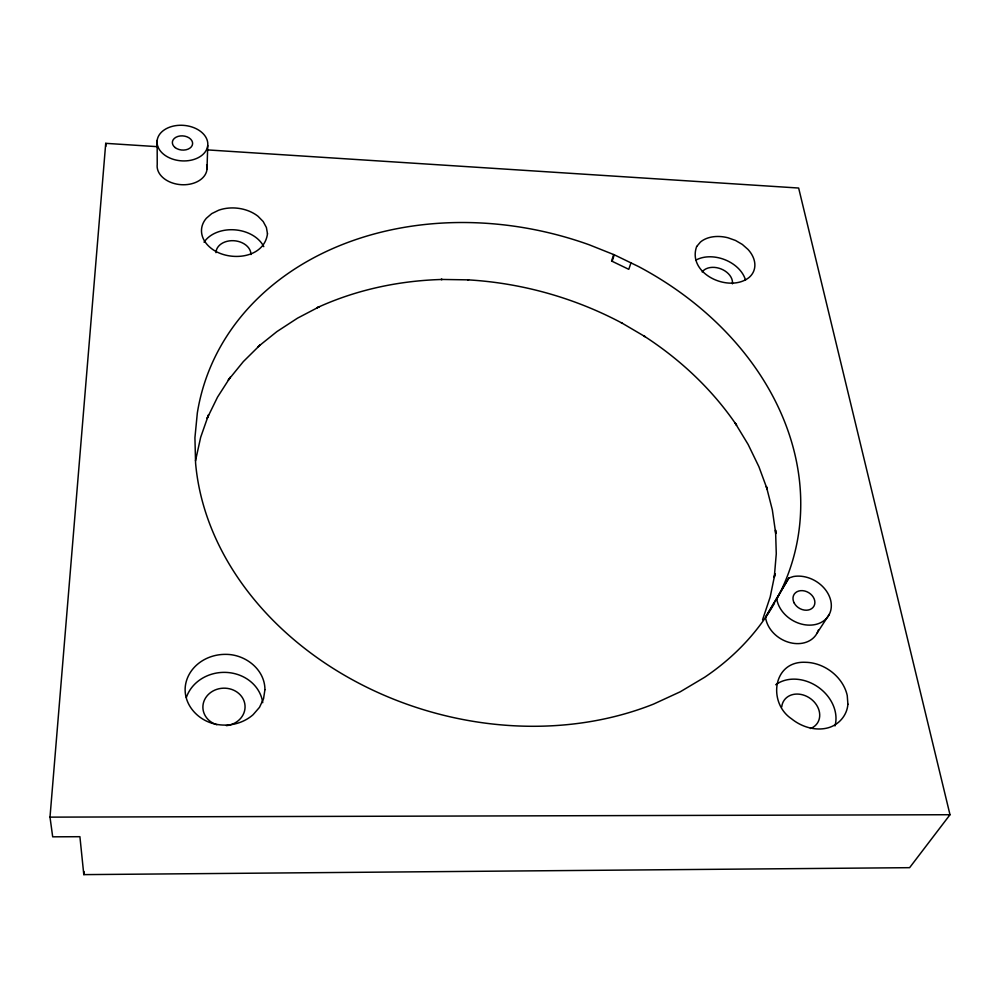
<?xml version="1.0" encoding="UTF-8"?>
<svg xmlns="http://www.w3.org/2000/svg" width="1000" height="1000" viewBox="0 0 1000 1000"><rect width="100%" height="100%" fill="white"/><g stroke="black" fill="none" stroke-linecap="round" stroke-linejoin="round"><path stroke-width="1.5" d="M776.712 598.062L776.712 598.6A28.863 22.788 30.7 0 0 809.7 625.138A28.863 22.788 30.7 0 0 830.088 598.288A28.863 22.788 30.7 0 0 793.475 576.525L788.875 577.987L765.575 617.45A28.338 22.587 31 0 0 790.512 642.775A28.338 22.587 31 0 0 818.375 630.013M207 169.312L207.738 145.5A25.425 17.775 4.7 0 0 171.4 126.6A25.425 17.775 4.7 0 0 168.137 157.213A25.425 17.775 4.7 0 0 207.738 145.5M207.237 149.887L798.65 188.038L950 814.725L909.613 867.675L83.8 874.625L84.012 871.513M83.8 874.625L79.912 836.7L52.688 836.825L50 817.138L105.725 143.338L157.463 146.675M195.5 460.8L200.662 437.312L208.525 414.862L207.113 418.425L217.537 397.113L230.338 377.175L228.275 380.112L243.337 361.6L260.4 344.712L258.75 346.125M613.688 254.55L611.575 261.025L628.775 269.325L630.975 262.887M612.15 261.262L614.263 254.788L589.175 244.775A307.188 246.737 16.1 0 0 197.325 413L194.925 437.75L195.588 463.125A307.188 246.737 16.1 0 0 653.625 704.062L680.25 691.787L704.663 677.25A307.188 246.737 16.1 0 0 774.463 603.212M762.562 619.788L770.188 597L774.975 573.675L774.275 577.425L776.275 553.75L775.55 530.025L775.738 533.587L772.337 509.888L766.375 486.55L767.35 489.625L758.888 466.675L748.125 444.45L735.188 423.137L736.612 425.25C712.312 389.5 680.275 359.438 644.025 336.025L645.025 336.625L621.213 322.625L621.962 323.075C574.412 297.775 521.45 282.913 467.675 279.837L468.6 279.862L440.975 279.438L442.2 279.462C399.2 280.65 356.35 289.713 317.175 307.688L319.538 306.637L297.538 318.15L276.938 331.575L257.925 346.825M788.875 577.987L765.575 616.912M817.275 632.775L829.375 614.2M50 817.138L950 814.725M614.263 254.788L638.5 266.525A307.188 246.737 16.1 0 1 775.913 600.638M105.725 143.338L105.838 146.363M157.15 140.412L157.225 164.412A25.013 17.688 4.5 0 0 183.287 184.762A25.013 17.688 4.5 0 0 206.637 164.7M186.35 697.487A39.188 34.938 -2.3 0 1 227.175 672.463A39.188 34.938 -2.3 0 1 262.738 702.65M216.825 724.737A21.1 18.812 -2.3 0 1 208.05 694.775A21.1 18.812 -2.3 0 1 242.638 698.062A21.1 18.812 -2.3 0 1 226.4 725.65M775.725 684.737A37.475 30.525 35 0 1 818.037 687.013A37.475 30.525 35 0 1 834.975 725.925M781.737 706.95A20.175 16.438 35 0 1 810.812 698.85A20.175 16.438 35 0 1 810.413 728.525M695.713 260.225A30.688 21.962 20.6 0 1 725.025 259.775A30.688 21.962 20.6 0 1 745.512 280.163M702.163 271.938A16.525 11.825 20.6 0 1 720.975 268.9A16.525 11.825 20.6 0 1 732.412 283.837M204.05 242.213A32.562 24.05 5.4 0 1 234.762 229.838A32.562 24.05 5.4 0 1 263.788 246.663M215.963 252.65A17.525 12.95 5.4 0 1 233.725 240.712A17.525 12.95 5.4 0 1 250.95 254.537M264.938 689.65L263.538 698.787L259.5 707.337L253.088 714.712A39.925 35.362 -1.6 0 1 214 723.787C198.15 719.9 184.7 705.725 185.125 688.838A39.925 35.362 -1.6 0 1 225.912 654.362C245.287 654.338 264.862 669.312 264.938 689.65M267.488 233.8C264.025 259.413 227.613 262.038 210.675 247.913A33.075 24.188 5.6 0 1 206.35 218.263L211.75 213.612L218.663 210.225A33.075 24.188 5.6 0 1 258.05 216.3L263.188 221.537L266.4 227.5L267.488 233.8M847.9 704.2C847.075 715.5 838.688 725.013 827.837 727.887A38.138 30.825 34.5 0 1 791.575 718.825C767.663 702.887 772.663 660.675 805.462 662.3A38.138 30.825 34.5 0 1 847.25 695.588L847.9 704.2M696.663 246.513C686.775 273.688 729.237 293.5 749.25 277.337A31.137 22.05 20.5 0 0 748.037 249.475L742.35 244.45L735.487 240.45L727.913 237.763A31.137 22.05 20.5 0 0 700.487 242.013L696.663 246.513M794.075 602.788A11.525 9.1 30.7 0 0 812.987 607.475A11.525 9.1 30.7 0 0 804.75 591.013A11.525 9.1 30.7 0 0 794.075 602.788M175.113 147.55A10.163 7.1 4.8 0 0 192.2 145.425A10.163 7.1 4.8 0 0 180.15 135.963A10.163 7.1 4.8 0 0 175.113 147.55"/></g></svg>
